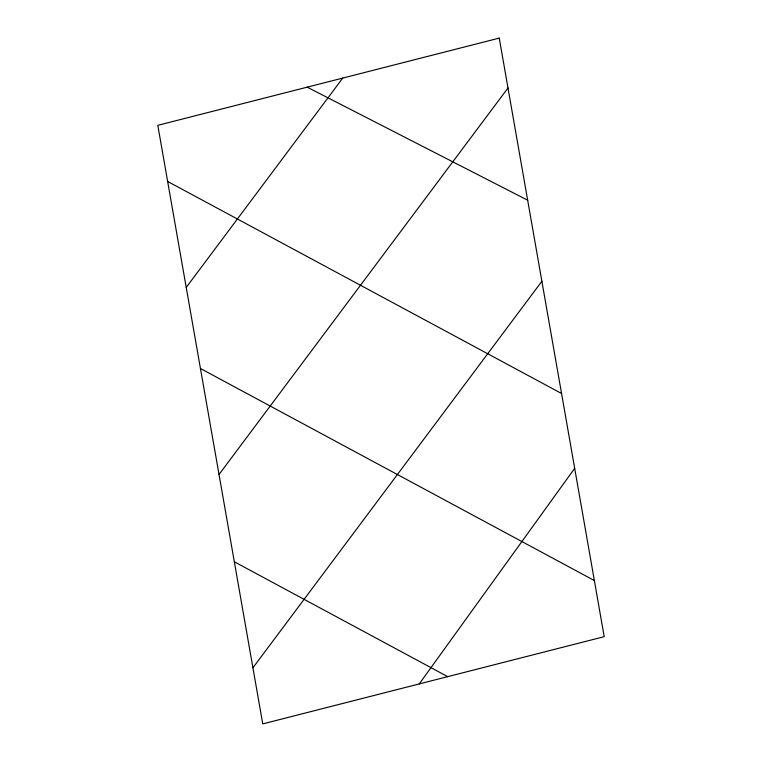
<?xml version="1.0" encoding="UTF-8"?>
<svg xmlns="http://www.w3.org/2000/svg" width="762" height="762" viewBox="0 0 762 762"><rect width="100%" height="100%" fill="white"/><g stroke="black" fill="none" stroke-linecap="round" stroke-linejoin="round"><path stroke-width="1.14" d="M419.243 683.924L574.681 468.325M186.223 287.445L342.748 78.076M219.027 474.497L507.997 87.982M252.917 667.788L541.887 281.273M307.181 87.163L527.675 200.215M167.64 181.442L561.565 393.506M200.444 368.494L594.36 580.558M234.334 561.784L447.704 676.656M499.243 38.1L157.801 125.33L262.757 723.9L604.199 636.67L499.243 38.1"/></g></svg>
